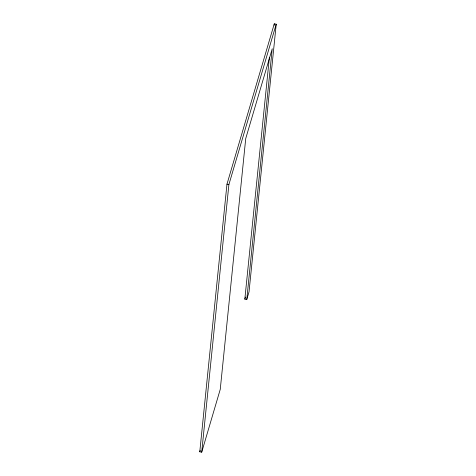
<?xml version="1.0" encoding="UTF-8"?>
<svg xmlns="http://www.w3.org/2000/svg" width="476" height="476" viewBox="0 0 476 476"><rect width="100%" height="100%" fill="white"/><g stroke="black" fill="none" stroke-linecap="round" stroke-linejoin="round"><path stroke-width="0.71" d="M246.758 299.541L272.23 48.772L245.729 138.57L220.257 389.338L201.711 452.2L199.783 451.801L226.969 184.153L274.289 23.8L276.217 24.199L249.031 291.847L246.758 299.541L244.831 299.148L269.404 57.251M201.711 452.2L228.896 184.551L276.217 24.199M274.14 25.282L274.289 23.8M199.783 451.801L200.2 450.391M244.831 299.148L245.449 297.048M226.969 184.153L228.896 184.551"/></g></svg>
